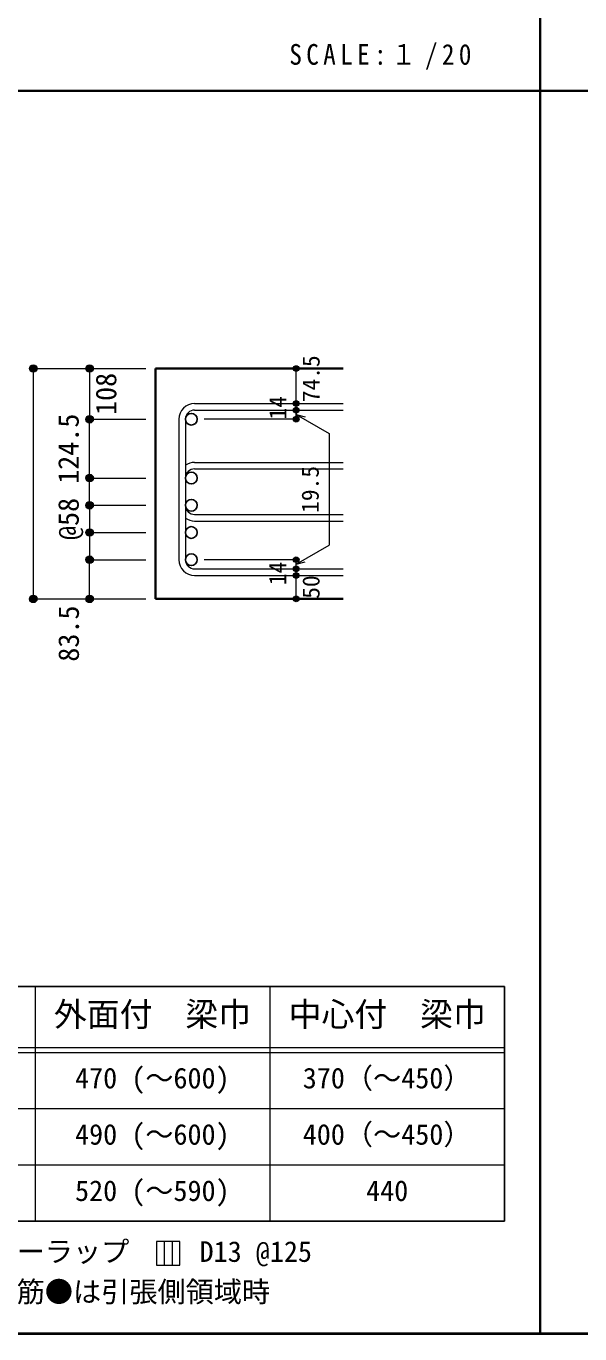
# Model space of a CAD drawing. Units: millimetres at full size, sheet at 1:20; some dimension numbers follow another scale. Extents: x -3982 to 3969, y -2797 to 2801.
# Drawn here: x -1844 to -665, y -2797 to -10 of the extents above; entities that cross this region are included whole.
import ezdxf
from ezdxf.enums import TextEntityAlignment as Align

# ---------------------------------------------------------------- set-up
doc = ezdxf.new("R2010")
doc.units = ezdxf.units.MM
doc.header["$LTSCALE"] = 20
doc.header["$PDMODE"] = 32
doc.header["$PDSIZE"] = 12
for name, color, linetype, lineweight in [('6-1_躯体線', 2, 'Continuous', 35), ('6-5_梁主筋', 7, 'Continuous', 18), ('6-6_S.T.P.', 7, 'Continuous', 18), ('6-7_文字', 7, 'Continuous', 18), ('6-D_寸法', 4, 'Continuous', 9), ('6-E_枠', 7, 'Continuous', 18), ('F-0_枠', 6, 'Continuous', 40)]:
    doc.layers.add(name, color=color, linetype=linetype, lineweight=lineweight)
doc.styles.add('ＭＳ ゴシック', font='')
doc.styles.get('ＭＳ ゴシック').set_extended_font_data('MS Gothic')

msp = doc.modelspace()

# ---------------------------------------------------------------- linework, layer by layer
at = {"layer": '6-1_躯体線'}
for p, q in [((-1569.2, -739.67), (-1169.2, -739.67)), ((-1569.2, -739.67), (-1569.2, -1230.67)), ((-1569.2, -1230.67), (-1169.2, -1230.67))]:
    msp.add_line(p, q, dxfattribs=at)
at = {"layer": '6-5_梁主筋', "color": 3, "lineweight": 25}
for centre in [(-1492.7, -847.81), (-1492.7, -973.17), (-1492.7, -1031.17), (-1492.7, -1089.17), (-1492.7, -1147.17)]:
    msp.add_circle(centre, 12.5, dxfattribs=at)
at = {"layer": '6-6_S.T.P.'}
for p, q in [((-1485.7, -814.31), (-1169.2, -814.31)), ((-1485.7, -828.31), (-1169.2, -828.31)), ((-1519.2, -847.81), (-1519.2, -1147.17)), ((-1505.2, -847.81), (-1505.2, -1147.17)), ((-1485.7, -939.67), (-1169.2, -939.67)), ((-1485.7, -953.67), (-1169.2, -953.67)), ((-1485.7, -1050.67), (-1169.2, -1050.67)), ((-1485.7, -1064.67), (-1169.2, -1064.67)), ((-1485.7, -1166.67), (-1169.2, -1166.67)), ((-1485.7, -1180.67), (-1169.2, -1180.67))]:
    msp.add_line(p, q, dxfattribs=at)
for centre, radius, start, end in [((-1485.7, -847.81), 33.5, 90, 180), ((-1485.7, -847.81), 19.5, 90, 180), ((-1485.7, -973.17), 33.5, 90, 125.59765), ((-1485.7, -973.17), 19.5, 90, 180), ((-1485.7, -1031.17), 19.5, 180, 270), ((-1485.7, -1031.17), 33.5, 234.40235, 270), ((-1485.7, -1147.17), 33.5, 180, 270), ((-1485.7, -1147.17), 19.5, 180, 270)]:
    msp.add_arc(centre, radius, start, end, dxfattribs=at)
at = {"layer": '6-7_文字'}
for p, q in [((-1550.46, -2600.29), (-1550.46, -2650.29)), ((-1533.79, -2600.29), (-1533.79, -2650.29))]:
    msp.add_line(p, q, dxfattribs=at)
msp.add_lwpolyline([(-1567.13, -2650.29), (-1517.13, -2650.29), (-1517.13, -2600.29), (-1567.13, -2600.29)], close=True, dxfattribs=at)
at = {"layer": '6-D_寸法'}
for p, q in [((-1829.2, -739.67), (-1829.2, -1230.67)), ((-1709.2, -739.67), (-1709.2, -847.81)), ((-1269.2, -813.73), (-1269.2, -739.67)), ((-1269.2, -828.31), (-1269.2, -814.31)), ((-1709.2, -847.81), (-1589.2, -847.81)), ((-1709.2, -973.17), (-1709.2, -847.81)), ((-1269.2, -847.81), (-1465.29, -847.81)), ((-1269.2, -837.48), (-1199.14, -877.93)), ((-1269.2, -837.48), (-1249.88, -842.66)), ((-1199.14, -877.93), (-1199.14, -1116.47)), ((-1709.2, -973.17), (-1589.2, -973.17)), ((-1709.2, -1031.17), (-1709.2, -973.17)), ((-1709.2, -1031.17), (-1589.2, -1031.17)), ((-1709.2, -1031.17), (-1709.2, -1089.17)), ((-1709.2, -1031.17), (-1709.2, -1089.17)), ((-1709.2, -1089.17), (-1589.2, -1089.17)), ((-1709.2, -1089.17), (-1709.2, -1147.17)), ((-1269.2, -1156.92), (-1199.14, -1116.47)), ((-1709.2, -1147.17), (-1589.2, -1147.17)), ((-1709.2, -1230.67), (-1709.2, -1147.17)), ((-1269.2, -1147.17), (-1465.29, -1147.17)), ((-1269.2, -1166.67), (-1269.2, -1147.17)), ((-1269.2, -1156.92), (-1249.88, -1151.75)), ((-1269.2, -1180.67), (-1269.2, -1166.67)), ((-1269.2, -1230.67), (-1269.2, -1180.67)), ((-1829.2, -1230.67), (-1719.33, -1230.67)), ((-1829.2, -1230.67), (-1709.2, -1230.67)), ((-1709.2, -1230.67), (-1589.2, -1230.67))]:
    msp.add_line(p, q, dxfattribs=at)
for points in [[(-1829.2, -739.67), (-1709.2, -739.67), (-1589.2, -739.67)], [(-1269.2, -827.73), (-1269.2, -847.81), (-1269.2, -827.73)]]:
    msp.add_lwpolyline(points, dxfattribs=at)
for centre, radius in [((-1829.2, -739.67), 8), ((-1829.2, -739.67), 7.2), ((-1829.2, -739.67), 6.4), ((-1829.2, -739.67), 5.6), ((-1829.2, -739.67), 4.8), ((-1829.2, -739.67), 4), ((-1829.2, -739.67), 3.2), ((-1829.2, -739.67), 2.4), ((-1829.2, -739.67), 1.6), ((-1829.2, -739.67), 0.8), ((-1709.2, -739.67), 8), ((-1709.2, -739.67), 7.2), ((-1709.2, -739.67), 6.4), ((-1709.2, -739.67), 5.6), ((-1709.2, -739.67), 4.8), ((-1709.2, -739.67), 4), ((-1709.2, -739.67), 3.2), ((-1709.2, -739.67), 2.4), ((-1709.2, -739.67), 1.6), ((-1709.2, -739.67), 0.8), ((-1269.2, -739.67), 4), ((-1269.2, -739.67), 3.6), ((-1269.2, -739.67), 3.2), ((-1269.2, -739.67), 2.8), ((-1269.2, -739.67), 2.4), ((-1269.2, -739.67), 2), ((-1269.2, -739.67), 1.6), ((-1269.2, -739.67), 1.2), ((-1269.2, -739.67), 0.8), ((-1269.2, -739.67), 0.4), ((-1269.2, -814.31), 4), ((-1269.2, -828.31), 4), ((-1269.2, -814.31), 3.6), ((-1269.2, -828.31), 3.6), ((-1269.2, -814.31), 3.2), ((-1269.2, -828.31), 3.2), ((-1269.2, -814.31), 2.8), ((-1269.2, -828.31), 2.8), ((-1269.2, -814.31), 2.4), ((-1269.2, -828.31), 2.4), ((-1269.2, -814.31), 2), ((-1269.2, -828.31), 2), ((-1269.2, -814.31), 1.6), ((-1269.2, -828.31), 1.6), ((-1269.2, -814.31), 1.2), ((-1269.2, -828.31), 1.2), ((-1269.2, -814.31), 0.8), ((-1269.2, -828.31), 0.8), ((-1269.2, -814.31), 0.4), ((-1269.2, -828.31), 0.4), ((-1709.2, -847.81), 8), ((-1709.2, -847.81), 7.2), ((-1709.2, -847.81), 6.4), ((-1709.2, -847.81), 5.6), ((-1709.2, -847.81), 4.8), ((-1709.2, -847.81), 4), ((-1709.2, -847.81), 3.2), ((-1709.2, -847.81), 2.4), ((-1709.2, -847.81), 1.6), ((-1709.2, -847.81), 0.8), ((-1269.2, -847.81), 4), ((-1269.2, -847.81), 3.6), ((-1269.2, -847.81), 3.2), ((-1269.2, -847.81), 2.8), ((-1269.2, -847.81), 2.4), ((-1269.2, -847.81), 2), ((-1269.2, -847.81), 1.6), ((-1269.2, -847.81), 1.2), ((-1269.2, -847.81), 0.8), ((-1269.2, -847.81), 0.4), ((-1709.2, -973.17), 8), ((-1709.2, -973.17), 7.2), ((-1709.2, -973.17), 6.4), ((-1709.2, -973.17), 5.6), ((-1709.2, -973.17), 4.8), ((-1709.2, -973.17), 4), ((-1709.2, -973.17), 3.2), ((-1709.2, -973.17), 2.4), ((-1709.2, -973.17), 1.6), ((-1709.2, -973.17), 0.8), ((-1709.2, -1031.17), 8), ((-1709.2, -1031.17), 7.2), ((-1709.2, -1031.17), 6.4), ((-1709.2, -1031.17), 5.6), ((-1709.2, -1031.17), 4.8), ((-1709.2, -1031.17), 4), ((-1709.2, -1031.17), 3.2), ((-1709.2, -1031.17), 2.4), ((-1709.2, -1031.17), 1.6), ((-1709.2, -1031.17), 0.8), ((-1709.2, -1089.17), 8), ((-1709.2, -1089.17), 7.2), ((-1709.2, -1089.17), 6.4), ((-1709.2, -1089.17), 5.6), ((-1709.2, -1089.17), 4.8), ((-1709.2, -1089.17), 4), ((-1709.2, -1089.17), 3.2), ((-1709.2, -1089.17), 2.4), ((-1709.2, -1089.17), 1.6), ((-1709.2, -1089.17), 0.8), ((-1709.2, -1147.17), 8), ((-1709.2, -1147.17), 7.2), ((-1709.2, -1147.17), 6.4), ((-1709.2, -1147.17), 5.6), ((-1709.2, -1147.17), 4.8), ((-1709.2, -1147.17), 4), ((-1709.2, -1147.17), 3.2), ((-1709.2, -1147.17), 2.4), ((-1709.2, -1147.17), 1.6), ((-1709.2, -1147.17), 0.8), ((-1269.2, -1147.17), 4), ((-1269.2, -1166.67), 4), ((-1269.2, -1147.17), 3.6), ((-1269.2, -1166.67), 3.6), ((-1269.2, -1147.17), 3.2), ((-1269.2, -1166.67), 3.2), ((-1269.2, -1147.17), 2.8), ((-1269.2, -1166.67), 2.8), ((-1269.2, -1147.17), 2.4), ((-1269.2, -1166.67), 2.4), ((-1269.2, -1147.17), 2), ((-1269.2, -1166.67), 2), ((-1269.2, -1147.17), 1.6), ((-1269.2, -1166.67), 1.6), ((-1269.2, -1147.17), 1.2), ((-1269.2, -1166.67), 1.2), ((-1269.2, -1147.17), 0.8), ((-1269.2, -1166.67), 0.8), ((-1269.2, -1147.17), 0.4), ((-1269.2, -1166.67), 0.4), ((-1269.2, -1180.67), 4), ((-1269.2, -1180.67), 3.6), ((-1269.2, -1180.67), 3.2), ((-1269.2, -1180.67), 2.8), ((-1269.2, -1180.67), 2.4), ((-1269.2, -1180.67), 2), ((-1269.2, -1180.67), 1.6), ((-1269.2, -1180.67), 1.2), ((-1269.2, -1180.67), 0.8), ((-1269.2, -1180.67), 0.4), ((-1829.2, -1230.67), 8), ((-1829.2, -1230.67), 7.2), ((-1829.2, -1230.67), 6.4), ((-1829.2, -1230.67), 5.6), ((-1829.2, -1230.67), 4.8), ((-1709.2, -1230.67), 8), ((-1709.2, -1230.67), 7.2), ((-1709.2, -1230.67), 6.4), ((-1709.2, -1230.67), 5.6), ((-1709.2, -1230.67), 4.8), ((-1829.2, -1230.67), 4), ((-1829.2, -1230.67), 3.2), ((-1829.2, -1230.67), 2.4), ((-1829.2, -1230.67), 1.6), ((-1829.2, -1230.67), 0.8), ((-1709.2, -1230.67), 4), ((-1709.2, -1230.67), 3.2), ((-1709.2, -1230.67), 2.4), ((-1709.2, -1230.67), 1.6), ((-1709.2, -1230.67), 0.8), ((-1269.2, -1230.67), 4), ((-1269.2, -1230.67), 3.6), ((-1269.2, -1230.67), 3.2), ((-1269.2, -1230.67), 2.8), ((-1269.2, -1230.67), 2.4), ((-1269.2, -1230.67), 2), ((-1269.2, -1230.67), 1.6), ((-1269.2, -1230.67), 1.2), ((-1269.2, -1230.67), 0.8), ((-1269.2, -1230.67), 0.4)]:
    msp.add_circle(centre, radius, dxfattribs=at)
at = {"layer": '6-D_寸法', "color": 7}
for p in [(-1829.2, -739.67), (-1709.2, -739.67), (-1269.2, -739.67), (-1269.2, -814.31), (-1269.2, -828.31), (-1709.2, -847.81), (-1269.2, -847.81), (-1709.2, -973.17), (-1709.2, -1031.17), (-1709.2, -1031.17), (-1709.2, -1089.17), (-1709.2, -1147.17), (-1269.2, -1147.17), (-1269.2, -1166.67), (-1269.2, -1180.67), (-1829.2, -1230.67), (-1709.2, -1230.67), (-1269.2, -1230.67)]:
    msp.add_point(p, dxfattribs=at)
at = {"layer": '6-E_枠', "color": 3, "lineweight": 25}
for p, q in [((-2267.02, -2056.95), (-825.33, -2056.95)), ((-825.33, -2056.95), (-825.33, -2556.95)), ((-2267.02, -2556.95), (-825.33, -2556.95))]:
    msp.add_line(p, q, dxfattribs=at)
at = {"layer": '6-E_枠'}
for p, q in [((-1825.33, -2056.95), (-1825.33, -2556.95)), ((-1325.33, -2056.95), (-1325.33, -2556.95)), ((-2267.02, -2186.95), (-825.33, -2186.95)), ((-2267.02, -2196.95), (-825.33, -2196.95)), ((-2267.02, -2316.95), (-825.33, -2316.95)), ((-2267.02, -2436.95), (-825.33, -2436.95))]:
    msp.add_line(p, q, dxfattribs=at)
at = {"layer": 'F-0_枠', "color": 2, "lineweight": 35}
for p, q in [((-749.76, 2800.77), (-749.76, -2796.83)), ((-3981.92, -148.03), (2482.4, -148.03))]:
    msp.add_line(p, q, dxfattribs=at)
at = {"layer": 'F-0_枠'}
msp.add_line((3969.4, -2796.83), (-3981.92, -2796.83), dxfattribs=at)

# ---------------------------------------------------------------- texts
at = {"layer": '6-7_文字', "color": 2, "style": 'ＭＳ ゴシック'}
for s, p in [('外面付\u3000梁巾', (-1785.33, -2156.95)), ('中心付\u3000梁巾', (-1285.33, -2156.95))]:
    msp.add_text(s, height=51.32, dxfattribs=at).set_placement(p, align=Align.BOTTOM_LEFT)
at = {"layer": '6-7_文字', "style": 'ＭＳ ゴシック'}
for s, p in [('470 (～600)', (-1740.33, -2286.95)), ('370（～450）', (-1255.33, -2286.95)), ('490 (～600)', (-1740.33, -2406.95)), ('400（～450）', (-1255.33, -2406.95)), ('520 (～590)', (-1740.33, -2526.95)), ('440', (-1120.33, -2526.95)), ('※ 基礎梁スターラップ     D13 @125', (-2254.64, -2656.67)), ('※ 柱型立上り筋●は引張側領域時', (-2254.64, -2742.34))]:
    msp.add_text(s, height=43.99, dxfattribs=at).set_placement(p, align=Align.BOTTOM_LEFT)
at = {"layer": '6-7_文字', "color": 2, "insert": (-1283.99, -103.03), "char_height": 43.99, "attachment_point": 7, "style": 'ＭＳ ゴシック'}
msp.add_mtext('\\T1.34;\\W0.9;SCALE:１/20', dxfattribs=at)
at = {"layer": '6-D_寸法', "style": 'ＭＳ ゴシック'}
for s, height, p in [('74.5', 36.66, (-1208.36, -811.39)), ('108', 43.99, (-1639.2, -838.74)), ('14', 36.66, (-1279.2, -848.2)), ('124.5', 43.99, (-1719.2, -985.49)), ('19.5', 36.66, (-1210.22, -1047.2)), ('@58', 43.99, (-1719.2, -1105.17)), ('14', 36.66, (-1279.59, -1201.36)), ('50', 36.66, (-1208.45, -1230.4)), ('83.5', 43.99, (-1718.89, -1364.48))]:
    msp.add_text(s, height=height, rotation=90, dxfattribs=at).set_placement(p, align=Align.BOTTOM_LEFT)

doc.saveas('drawing.dxf')
